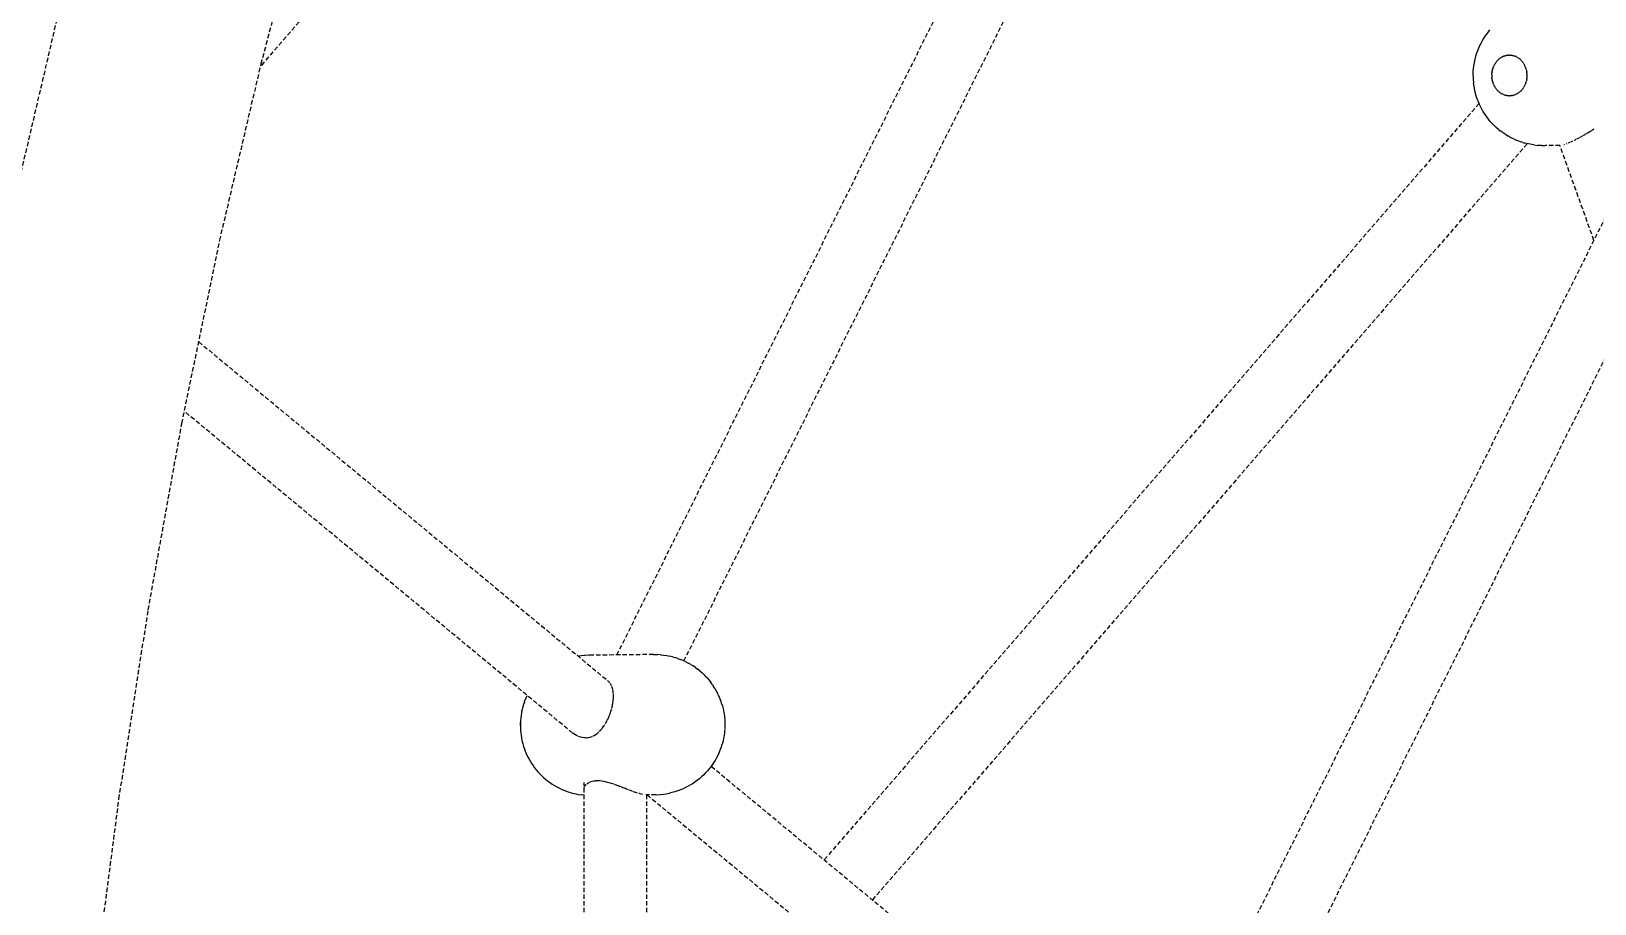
# Model space of a CAD drawing. Header units: millimetres. Extents: x -3308 to 2964, y -3155 to 3173.
# Drawn here: x -280.2 to 168.5, y 702.4 to 952.7 of the extents above; entities that cross this region are included whole.
import ezdxf

# ---------------------------------------------------------------- set-up
doc = ezdxf.new("R2010")
doc.units = ezdxf.units.MM
doc.linetypes.add('HIDDEN', pattern=[1.905, 1.27, -0.635])
for name, color, linetype in [('DIKOM_ЗОНА', 90, 'Continuous'), ('DIKOM_ОБЪЕКТ', 7, 'Continuous'), ('DIKOM_РАЗМЕР_ЗОНА', 7, 'Continuous'), ('DIKOM_РАЗМЕР_ОБЪЕКТА', 7, 'Continuous')]:
    doc.layers.add(name, color=color, linetype=linetype)
doc.styles.add('style1', font='arialbd.ttf', dxfattribs={"width": 0.8})
doc.dimstyles.new('1-50', dxfattribs={"dimtxt": 300, "dimasz": 200, "dimexe": 100, "dimexo": 0, "dimgap": 100, "dimtad": 1, "dimtxsty": 'style1', "dimcen": 200, "dimclrd": 7, "dimclre": 7, "dimclrt": 7, "dimadec": 1, "dimazin": 2, "dimtfac": 1, "dimtmove": 0, "dimatfit": 2, "dimfxl": 0, "dimlwd": 25, "dimlwe": 18, "dimarcsym": 0})

# ---------------------------------------------------------------- blocks, each defined once
blk = doc.blocks.new('*D1')
at = {"layer": 'Defpoints', "color": 0, "transparency": 16777216}
for p in [(365.91, 1765.9), (-1034.53, -984.11), (361.14, -984.11)]:
    blk.add_point(p, dxfattribs=at)
at = {"layer": 'DIKOM_РАЗМЕР_ОБЪЕКТА', "color": 7, "lineweight": 18, "transparency": 16777216}
for p, q in [((365.91, 1765.9), (-1134.53, 1765.9)), ((361.14, -984.11), (-1134.53, -984.11))]:
    blk.add_line(p, q, dxfattribs=at)
at = {"layer": 'DIKOM_РАЗМЕР_ОБЪЕКТА', "color": 7, "lineweight": 25, "transparency": 16777216}
blk.add_line((-1034.53, 1565.9), (-1034.53, -784.11), dxfattribs=at)
at = {"layer": 'DIKOM_РАЗМЕР_ОБЪЕКТА', "color": 7, "transparency": 16777216}
for points in [[(-1067.87, 1565.9), (-1001.2, 1565.9), (-1034.53, 1765.9)], [(-1067.87, -784.11), (-1001.2, -784.11), (-1034.53, -984.11)]]:
    blk.add_solid(points, dxfattribs=at)
at = {"layer": 'DIKOM_РАЗМЕР_ОБЪЕКТА', "color": 7, "transparency": 16777216, "insert": (-1313.23, 390.89), "char_height": 300, "attachment_point": 5, "rotation": 90, "style": 'style1'}
blk.add_mtext('{\\fArial|b0|i0|c204|p34;\\H1.16667x;2750}', dxfattribs=at)
blk = doc.blocks.new('*D2')
at = {"layer": 'Defpoints', "color": 0, "transparency": 16777216}
for p in [(364.38, 3173.33), (-2831.96, -2386.04), (364.38, -2386.04)]:
    blk.add_point(p, dxfattribs=at)
at = {"layer": 'DIKOM_РАЗМЕР_ЗОНА', "color": 7, "lineweight": 18, "transparency": 16777216}
for p, q in [((364.38, 3173.33), (-2931.96, 3173.33)), ((364.38, -2386.04), (-2931.96, -2386.04))]:
    blk.add_line(p, q, dxfattribs=at)
at = {"layer": 'DIKOM_РАЗМЕР_ЗОНА', "color": 7, "lineweight": 25, "transparency": 16777216}
blk.add_line((-2831.96, 2973.33), (-2831.96, -2186.04), dxfattribs=at)
at = {"layer": 'DIKOM_РАЗМЕР_ЗОНА', "color": 7, "transparency": 16777216}
for points in [[(-2865.29, 2973.33), (-2798.62, 2973.33), (-2831.96, 3173.33)], [(-2865.29, -2186.04), (-2798.62, -2186.04), (-2831.96, -2386.04)]]:
    blk.add_solid(points, dxfattribs=at)
at = {"layer": 'DIKOM_РАЗМЕР_ЗОНА', "color": 7, "transparency": 16777216, "insert": (-3110.66, 395.46), "char_height": 300, "attachment_point": 5, "rotation": 90, "style": 'style1'}
blk.add_mtext('{\\fArial|b0|i0|c204|p34;\\H1.16667x;5560}', dxfattribs=at)

msp = doc.modelspace()

# ---------------------------------------------------------------- linework, layer by layer
at = {"layer": 'DIKOM_ЗОНА', "color": 3, "lineweight": 15}
msp.add_lwpolyline([(693.692, -2363.404, 0.3679002), (2964.216, 270.488), (2964.216, 516.8, 0.3679002), (693.692, 3150.693, 0.0687424), (35.058, 3150.693, 0.2995804), (-2457.405, 582.584, 0.0938746), (-2457.817, 210.366, 0.3002322), (35.058, -2363.404, 0.0687424)], format="xyb", close=True, dxfattribs=at)
at = {"layer": 'DIKOM_ОБЪЕКТ', "color": 7, "linetype": 'HIDDEN', "lineweight": 15}
for p, q in [((-112.096, 773.791), (126.098, 1250.181)), ((-92.831, 772.079), (140.69, 1239.112)), ((37.396, 1233.356), (-214.322, 942.695)), ((-214.164, 943.371), (-200.974, 993.419)), ((-284.763, 904.903), (-272.389, 957.622)), ((137.01, 951.139), (137.21, 951.443)), ((137.21, 951.443), (137.827, 952.3)), ((137.827, 952.3), (138.488, 953.113)), ((134.641, 946.227), (134.989, 947.2)), ((134.989, 947.2), (135.074, 947.427)), ((135.074, 947.427), (135.484, 948.404)), ((135.484, 948.404), (135.945, 949.351)), ((135.945, 949.351), (136.454, 950.264)), ((136.454, 950.264), (137.01, 951.139)), ((-226.047, 892.743), (-213.968, 944.203)), ((133.773, 942.145), (133.91, 943.186)), ((133.91, 943.186), (134.101, 944.216)), ((134.101, 944.216), (134.345, 945.23)), ((134.345, 945.23), (134.641, 946.227)), ((139.318, 942.037), (139.398, 942.275)), ((139.398, 942.275), (139.486, 942.508)), ((139.583, 942.736), (139.486, 942.508)), ((139.583, 942.736), (139.689, 942.96)), ((139.689, 942.96), (139.803, 943.178)), ((139.803, 943.178), (139.925, 943.39)), ((140.055, 943.596), (139.925, 943.39)), ((140.055, 943.596), (140.193, 943.795)), ((140.193, 943.795), (140.338, 943.986)), ((140.49, 944.171), (140.338, 943.986)), ((140.49, 944.171), (140.649, 944.348)), ((140.649, 944.348), (140.814, 944.515)), ((140.814, 944.515), (140.985, 944.675)), ((141.162, 944.826), (140.985, 944.675)), ((141.162, 944.826), (141.345, 944.968)), ((141.345, 944.968), (141.534, 945.101)), ((141.534, 945.101), (141.728, 945.224)), ((141.925, 945.337), (141.728, 945.224)), ((141.925, 945.337), (142.127, 945.44)), ((142.127, 945.44), (142.333, 945.533)), ((142.541, 945.615), (142.333, 945.533)), ((142.541, 945.615), (142.752, 945.686)), ((142.752, 945.686), (142.965, 945.747)), ((142.965, 945.747), (143.181, 945.796)), ((143.399, 945.835), (143.181, 945.796)), ((143.399, 945.835), (143.618, 945.863)), ((143.618, 945.863), (143.837, 945.88)), ((144.057, 945.885), (143.837, 945.88)), ((144.057, 945.885), (144.277, 945.88)), ((144.277, 945.88), (144.497, 945.863)), ((144.497, 945.863), (144.715, 945.835)), ((144.933, 945.797), (144.715, 945.835)), ((144.933, 945.797), (145.148, 945.747)), ((145.148, 945.747), (145.362, 945.686)), ((145.362, 945.686), (145.573, 945.615)), ((145.782, 945.533), (145.573, 945.615)), ((145.782, 945.533), (145.987, 945.441)), ((145.987, 945.441), (146.189, 945.338)), ((146.386, 945.225), (146.189, 945.338)), ((146.386, 945.225), (146.58, 945.101)), ((146.58, 945.101), (146.769, 944.969)), ((146.769, 944.969), (146.952, 944.827)), ((147.129, 944.675), (146.952, 944.827)), ((147.129, 944.675), (147.3, 944.516)), ((147.3, 944.516), (147.466, 944.348)), ((147.466, 944.348), (147.625, 944.172)), ((147.777, 943.987), (147.625, 944.172)), ((147.777, 943.987), (147.922, 943.795)), ((147.922, 943.795), (148.059, 943.596)), ((148.19, 943.391), (148.059, 943.596)), ((148.19, 943.391), (148.312, 943.178)), ((148.312, 943.178), (148.426, 942.961)), ((148.426, 942.961), (148.531, 942.737)), ((148.628, 942.509), (148.531, 942.737)), ((148.628, 942.509), (148.717, 942.276)), ((148.717, 942.276), (148.796, 942.038)), ((41.753, 639.559), (190.983, 938.02)), ((133.663, 940.043), (133.691, 941.096)), ((133.663, 940.043), (133.691, 938.99)), ((133.691, 941.096), (133.773, 942.145)), ((133.691, 938.99), (133.773, 937.941)), ((133.91, 936.899), (133.773, 937.941)), ((139.02, 940.297), (139.016, 940.043)), ((139.016, 940.043), (139.02, 939.788)), ((139.02, 940.297), (139.035, 940.55)), ((139.02, 939.788), (139.035, 939.535)), ((139.035, 940.55), (139.058, 940.803)), ((139.058, 939.282), (139.035, 939.535)), ((139.092, 941.054), (139.058, 940.803)), ((139.058, 939.282), (139.092, 939.03)), ((139.092, 941.054), (139.134, 941.304)), ((139.135, 938.78), (139.092, 939.03)), ((139.134, 941.304), (139.186, 941.551)), ((139.187, 938.533), (139.135, 938.78)), ((139.186, 941.551), (139.248, 941.796)), ((139.248, 938.288), (139.187, 938.533)), ((139.318, 942.037), (139.248, 941.796)), ((139.248, 938.288), (139.319, 938.047)), ((139.398, 937.81), (139.319, 938.047)), ((139.487, 937.576), (139.398, 937.81)), ((148.717, 937.811), (148.629, 937.577)), ((148.797, 938.048), (148.717, 937.811)), ((148.867, 941.797), (148.796, 942.038)), ((148.797, 938.048), (148.867, 938.289)), ((148.867, 941.797), (148.928, 941.552)), ((148.929, 938.534), (148.867, 938.289)), ((148.928, 941.552), (148.981, 941.305)), ((148.981, 938.781), (148.929, 938.534)), ((148.981, 941.305), (149.023, 941.055)), ((149.023, 939.031), (148.981, 938.781)), ((149.057, 940.803), (149.023, 941.055)), ((149.023, 939.031), (149.057, 939.282)), ((149.057, 940.803), (149.081, 940.55)), ((149.081, 939.535), (149.057, 939.282)), ((149.081, 940.55), (149.095, 940.297)), ((149.095, 939.788), (149.081, 939.535)), ((149.099, 940.043), (149.095, 940.297)), ((149.099, 940.043), (149.095, 939.788)), ((134.101, 935.869), (133.91, 936.899)), ((134.345, 934.854), (134.101, 935.869)), ((134.641, 933.859), (134.345, 934.854)), ((134.989, 932.886), (134.641, 933.859)), ((139.487, 937.576), (139.584, 937.348)), ((139.689, 937.125), (139.584, 937.348)), ((139.803, 936.907), (139.689, 937.125)), ((139.925, 936.695), (139.803, 936.907)), ((139.925, 936.695), (140.056, 936.489)), ((140.193, 936.29), (140.056, 936.489)), ((140.338, 936.098), (140.193, 936.29)), ((140.338, 936.098), (140.49, 935.913)), ((140.649, 935.737), (140.49, 935.913)), ((140.815, 935.569), (140.649, 935.737)), ((140.986, 935.409), (140.815, 935.569)), ((140.986, 935.409), (141.163, 935.258)), ((141.346, 935.117), (141.163, 935.258)), ((141.535, 934.984), (141.346, 935.117)), ((141.728, 934.861), (141.535, 934.984)), ((141.728, 934.861), (141.927, 934.748)), ((142.128, 934.645), (141.927, 934.748)), ((142.334, 934.552), (142.128, 934.645)), ((142.334, 934.552), (142.542, 934.47)), ((142.753, 934.399), (142.542, 934.47)), ((142.967, 934.339), (142.753, 934.399)), ((143.182, 934.289), (142.967, 934.339)), ((143.182, 934.289), (143.4, 934.25)), ((143.619, 934.222), (143.4, 934.25)), ((143.838, 934.206), (143.619, 934.222)), ((144.058, 934.2), (143.838, 934.206)), ((144.058, 934.2), (144.278, 934.206)), ((144.497, 934.222), (144.278, 934.206)), ((144.716, 934.25), (144.497, 934.222)), ((144.716, 934.25), (144.934, 934.289)), ((145.149, 934.339), (144.934, 934.289)), ((145.363, 934.399), (145.149, 934.339)), ((145.574, 934.471), (145.363, 934.399)), ((145.574, 934.471), (145.783, 934.553)), ((145.988, 934.645), (145.783, 934.553)), ((146.189, 934.748), (145.988, 934.645)), ((146.189, 934.748), (146.388, 934.861)), ((146.581, 934.985), (146.388, 934.861)), ((146.77, 935.118), (146.581, 934.985)), ((146.953, 935.259), (146.77, 935.118)), ((146.953, 935.259), (147.13, 935.41)), ((147.301, 935.57), (147.13, 935.41)), ((147.466, 935.738), (147.301, 935.57)), ((147.625, 935.914), (147.466, 935.738)), ((147.625, 935.914), (147.777, 936.098)), ((147.922, 936.29), (147.777, 936.098)), ((148.06, 936.489), (147.922, 936.29)), ((148.06, 936.489), (148.19, 936.695)), ((148.312, 936.907), (148.19, 936.695)), ((148.426, 937.125), (148.312, 936.907)), ((148.531, 937.349), (148.629, 937.577)), ((135.344, 932.016), (-52.631, 714.961)), ((134.989, 932.886), (135.074, 932.659)), ((135.484, 931.681), (135.074, 932.659)), ((135.945, 930.734), (135.484, 931.681)), ((136.454, 929.822), (135.945, 930.734)), ((137.01, 928.946), (136.454, 929.822)), ((137.01, 928.946), (137.21, 928.643)), ((61.359, 638.517), (206.033, 927.867)), ((137.827, 927.785), (137.21, 928.643)), ((138.488, 926.971), (137.827, 927.785)), ((139.19, 926.206), (138.488, 926.971)), ((139.19, 926.206), (139.492, 925.884)), ((140.25, 925.153), (139.492, 925.884)), ((141.044, 924.475), (140.25, 925.153)), ((141.044, 924.475), (141.424, 924.173)), ((167.685, 924.303), (168.044, 924.524)), ((168.044, 924.524), (168.406, 924.741)), ((149.149, 920.468), (-38.768, 703.476)), ((142.268, 923.541), (141.424, 924.173)), ((143.144, 922.968), (142.268, 923.541)), ((143.144, 922.968), (143.593, 922.702)), ((144.511, 922.184), (143.593, 922.702)), ((145.454, 921.731), (144.511, 922.184)), ((145.454, 921.731), (145.96, 921.51)), ((146.937, 921.12), (145.96, 921.51)), ((147.932, 920.799), (146.937, 921.12)), ((147.932, 920.799), (148.482, 920.634)), ((149.501, 920.381), (148.482, 920.634)), ((150.531, 920.199), (149.501, 920.381)), ((151.108, 920.098), (150.531, 920.199)), ((151.108, 920.098), (152.151, 919.988)), ((153.291, 919.926), (152.151, 919.988)), ((153.291, 919.926), (154.283, 919.926)), ((158.595, 919.926), (154.283, 919.926)), ((168.326, 892.707), (158.562, 919.926)), ((159.684, 920.217), (159.893, 920.281)), ((160.401, 920.462), (160.651, 920.551)), ((160.945, 920.671), (161.227, 920.788)), ((161.227, 920.788), (161.516, 920.903)), ((161.68, 920.981), (161.883, 921.076)), ((161.921, 921.093), (162.258, 921.244)), ((162.649, 921.437), (163.015, 921.619)), ((163.06, 921.64), (163.261, 921.737)), ((163.439, 921.835), (163.812, 922.037)), ((163.855, 922.059), (164.21, 922.244)), ((164.406, 922.358), (164.604, 922.472)), ((164.645, 922.496), (165.013, 922.701)), ((165.211, 922.809), (165.412, 922.932)), ((165.428, 922.943), (165.764, 923.143)), ((165.803, 923.165), (166.158, 923.371)), ((166.263, 923.431), (166.514, 923.589)), ((166.551, 923.611), (166.906, 923.829)), ((166.942, 923.85), (167.298, 924.061)), ((167.376, 924.106), (167.652, 924.283)), ((-236.924, 840.222), (-226.047, 892.743)), ((-232.079, 863.616), (-114.835, 766.492)), ((-124.793, 751.376), (-236.208, 843.679)), ((-246.578, 786.753), (-236.924, 840.222)), ((-254.986, 732.449), (-246.578, 786.753)), ((-122.273, 773.521), (-122.99, 773.426)), ((-121.342, 773.634), (-122.273, 773.521)), ((-120.025, 773.7), (-121.342, 773.634)), ((-101.567, 773.912), (-120.025, 773.7)), ((-101.567, 773.912), (-100.318, 773.892)), ((-99.565, 773.838), (-100.318, 773.892)), ((-99.565, 773.838), (-98.665, 773.754)), ((-98.665, 773.754), (-97.773, 773.606)), ((-97.773, 773.606), (-97.033, 773.475)), ((-96.16, 773.266), (-97.033, 773.475)), ((-96.16, 773.266), (-95.433, 773.06)), ((-94.587, 772.793), (-95.433, 773.06)), ((-94.587, 772.793), (-93.879, 772.514)), ((-93.066, 772.193), (-93.879, 772.514)), ((-92.279, 771.813), (-93.066, 772.193)), ((-92.279, 771.813), (-91.609, 771.474)), ((-90.867, 771.046), (-91.609, 771.474)), ((-90.867, 771.046), (-90.227, 770.648)), ((-89.536, 770.177), (-90.227, 770.648)), ((-89.536, 770.177), (-88.93, 769.726)), ((-88.295, 769.218), (-88.93, 769.726)), ((-88.295, 769.218), (-87.725, 768.721)), ((-87.152, 768.182), (-87.725, 768.721)), ((-87.152, 768.182), (-86.622, 767.648)), ((-86.115, 767.086), (-86.622, 767.648)), ((-114.481, 766.184), (-114.794, 766.456)), ((-114.157, 765.82), (-114.465, 766.167)), ((-113.868, 765.402), (-114.018, 765.618)), ((-113.639, 764.965), (-113.868, 765.402)), ((-113.433, 764.457), (-113.541, 764.725)), ((-113.278, 763.911), (-113.423, 764.428)), ((-113.162, 763.321), (-113.253, 763.786)), ((-113.116, 762.865), (-113.158, 763.284)), ((-86.115, 767.086), (-85.628, 766.522)), ((-85.628, 766.522), (-85.162, 765.907)), ((-84.746, 765.358), (-85.162, 765.907)), ((-84.746, 765.358), (-84.324, 764.727)), ((-83.983, 764.175), (-84.324, 764.727)), ((-83.983, 764.175), (-83.606, 763.536)), ((-83.606, 763.536), (-83.253, 762.859)), ((-83.007, 762.35), (-83.253, 762.859)), ((-139.081, 758.893), (-139.259, 758.173)), ((-138.877, 759.592), (-139.081, 758.893)), ((-138.647, 760.27), (-138.877, 759.592)), ((-138.647, 760.27), (-138.468, 760.737)), ((-138.198, 761.433), (-138.468, 760.737)), ((-137.903, 762.1), (-138.198, 761.433)), ((-113.777, 757.691), (-113.574, 758.406)), ((-113.536, 758.569), (-113.389, 759.166)), ((-113.378, 759.216), (-113.303, 759.644)), ((-113.297, 759.677), (-113.247, 759.922)), ((-113.239, 759.971), (-113.147, 760.65)), ((-113.14, 760.766), (-113.086, 761.356)), ((-113.07, 762.042), (-113.094, 762.658)), ((-113.085, 761.402), (-113.08, 761.784)), ((-113.079, 761.829), (-113.07, 762.042)), ((-83.007, 762.35), (-82.7, 761.679)), ((-82.7, 761.679), (-82.417, 760.977)), ((-82.417, 760.977), (-82.161, 760.248)), ((-82.028, 759.847), (-82.161, 760.248)), ((-82.028, 759.847), (-81.814, 759.142)), ((-81.814, 759.142), (-81.627, 758.416)), ((-81.627, 758.416), (-81.468, 757.671)), ((-139.796, 753.57), (-139.746, 754.369)), ((-139.746, 754.369), (-139.796, 753.57)), ((-139.783, 754.297), (-139.796, 753.57)), ((-139.744, 755.02), (-139.783, 754.297)), ((-139.68, 755.738), (-139.744, 755.02)), ((-139.589, 756.448), (-139.68, 755.738)), ((-139.473, 757.146), (-139.589, 756.448)), ((-139.331, 757.832), (-139.473, 757.146)), ((-139.331, 757.832), (-139.259, 758.173)), ((-115.765, 753.464), (-115.521, 753.854)), ((-115.358, 754.108), (-114.994, 754.749)), ((-114.974, 754.785), (-114.847, 755.051)), ((-114.798, 755.154), (-114.641, 755.456)), ((-114.623, 755.494), (-114.321, 756.187)), ((-114.279, 756.303), (-114.03, 756.931)), ((-114.03, 756.931), (-113.882, 757.391)), ((-113.866, 757.442), (-113.794, 757.644)), ((-81.468, 757.671), (-81.336, 756.913)), ((-81.336, 756.913), (-81.233, 756.143)), ((-81.218, 755.99), (-81.15, 755.267)), ((-81.15, 755.267), (-81.108, 754.539)), ((-81.108, 754.539), (-81.094, 753.809)), ((-139.796, 753.569), (-139.783, 752.842)), ((-139.783, 752.842), (-139.743, 752.116)), ((-139.743, 752.116), (-139.677, 751.396)), ((-139.677, 751.396), (-139.586, 750.683)), ((-139.586, 750.683), (-139.469, 749.98)), ((-139.469, 749.98), (-139.327, 749.289)), ((-124.249, 750.989), (-124.772, 751.36)), ((-123.692, 750.669), (-124.128, 750.92)), ((-123.254, 750.472), (-123.692, 750.669)), ((-122.562, 750.223), (-123.123, 750.412)), ((-121.981, 750.094), (-122.542, 750.218)), ((-121.402, 750.031), (-121.961, 750.091)), ((-120.851, 750.035), (-121.402, 750.031)), ((-120.83, 750.034), (-120.291, 750.099)), ((-120.27, 750.103), (-119.735, 750.23)), ((-119.715, 750.236), (-119.188, 750.427)), ((-118.996, 750.521), (-118.649, 750.686)), ((-118.648, 750.685), (-118.14, 750.994)), ((-118.12, 751.006), (-117.628, 751.376)), ((-117.6, 751.401), (-117.293, 751.681)), ((-117.114, 751.838), (-116.655, 752.315)), ((-116.635, 752.339), (-116.39, 752.64)), ((-116.39, 752.64), (-116.227, 752.84)), ((-116.202, 752.869), (-115.787, 753.435)), ((-81.464, 749.926), (-81.623, 749.188)), ((-81.333, 750.679), (-81.464, 749.926)), ((-81.231, 751.446), (-81.333, 750.679)), ((-81.158, 752.222), (-81.231, 751.446)), ((-81.108, 753.078), (-81.148, 752.352)), ((-81.094, 753.808), (-81.108, 753.078)), ((-139.327, 749.289), (-139.255, 748.981)), ((-139.255, 748.981), (-139.075, 748.254)), ((-139.075, 748.254), (-138.87, 747.547)), ((-138.87, 747.547), (-138.641, 746.86)), ((-138.641, 746.86), (-138.387, 746.198)), ((-138.387, 746.198), (-138.19, 745.718)), ((-138.19, 745.718), (-137.894, 745.039)), ((-137.894, 745.039), (-137.575, 744.391)), ((-82.917, 745.433), (-83.243, 744.733)), ((-82.692, 745.93), (-82.917, 745.433)), ((-82.41, 746.621), (-82.692, 745.93)), ((-82.155, 747.34), (-82.41, 746.621)), ((-82.022, 747.772), (-82.155, 747.34)), ((-81.809, 748.469), (-82.022, 747.772)), ((-81.623, 749.188), (-81.809, 748.469)), ((-137.575, 744.391), (-137.279, 743.859)), ((-137.279, 743.859), (-136.916, 743.208)), ((-136.916, 743.208), (-136.531, 742.593)), ((-136.531, 742.593), (-136.136, 742.027)), ((-136.136, 742.027), (-135.709, 741.422)), ((-135.709, 741.422), (-135.261, 740.861)), ((-135.261, 740.861), (-134.769, 740.278)), ((-86.1, 740.516), (-86.608, 739.946)), ((-85.615, 741.079), (-86.1, 740.516)), ((-85.149, 741.675), (-85.615, 741.079)), ((-84.734, 742.251), (-85.149, 741.675)), ((43.624, 635.219), (-85.048, 741.816)), ((-84.313, 742.866), (-84.734, 742.251)), ((-83.916, 743.524), (-84.313, 742.866)), ((-83.596, 744.07), (-83.916, 743.524)), ((-83.243, 744.733), (-83.596, 744.07)), ((-134.769, 740.278), (-134.28, 739.739)), ((-134.28, 739.739), (-133.717, 739.18)), ((-133.717, 739.18), (-133.189, 738.67)), ((-133.189, 738.67), (-132.56, 738.14)), ((-132.56, 738.14), (-131.994, 737.668)), ((-131.994, 737.668), (-131.413, 737.254)), ((-131.413, 737.254), (-130.705, 736.748)), ((-130.705, 736.748), (-129.959, 736.299)), ((-129.959, 736.299), (-129.329, 735.923)), ((-129.329, 735.923), (-128.533, 735.523)), ((-121.49, 425.682), (-121.491, 737.157)), ((-121.466, 735.687), (-121.392, 735.935)), ((-121.336, 736.064), (-121.233, 736.27)), ((-121.229, 736.275), (-121.031, 736.523)), ((-121.017, 736.541), (-120.855, 736.704)), ((-120.75, 736.807), (-120.436, 737.036)), ((-120.431, 737.039), (-120.181, 737.172)), ((-120.061, 737.243), (-119.65, 737.418)), ((-119.553, 737.445), (-119.189, 737.551)), ((-119.182, 737.552), (-118.689, 737.642)), ((-118.682, 737.643), (-118.154, 737.692)), ((-117.587, 737.699), (-118.146, 737.692)), ((-116.994, 737.666), (-117.58, 737.699)), ((-116.447, 737.602), (-116.986, 737.665)), ((-115.747, 737.482), (-116.381, 737.593)), ((-115.078, 737.328), (-115.738, 737.48)), ((-114.747, 737.235), (-115.069, 737.326)), ((-114.388, 737.145), (-114.746, 737.234)), ((-113.988, 737.028), (-114.378, 737.143)), ((-113.68, 736.938), (-113.988, 737.028)), ((-112.956, 736.694), (-113.669, 736.935)), ((-112.297, 736.464), (-112.757, 736.618)), ((-111.485, 736.164), (-112.21, 736.435)), ((-111.213, 736.053), (-111.472, 736.159)), ((-110.887, 735.936), (-111.213, 736.052)), ((-110.025, 735.603), (-110.738, 735.883)), ((-91.592, 736.118), (-92.364, 735.723)), ((-90.936, 736.5), (-91.592, 736.118)), ((-90.21, 736.942), (-90.936, 736.5)), ((-89.587, 737.382), (-90.21, 736.942)), ((-88.914, 737.863), (-89.587, 737.382)), ((-88.326, 738.354), (-88.914, 737.863)), ((-87.71, 738.87), (-88.326, 738.354)), ((-87.161, 739.404), (-87.71, 738.87)), ((-86.608, 739.946), (-87.161, 739.404)), ((-262.13, 677.427), (-254.986, 732.449)), ((-128.533, 735.523), (-127.876, 735.204)), ((-127.876, 735.204), (-127.038, 734.859)), ((-127.038, 734.859), (-126.358, 734.601)), ((-126.358, 734.601), (-125.485, 734.316)), ((-125.485, 734.316), (-124.787, 734.124)), ((-124.787, 734.124), (-123.885, 733.901)), ((-123.885, 733.901), (-123.174, 733.779)), ((-123.174, 733.779), (-122.252, 733.621)), ((-121.491, 733.547), (-122.252, 733.621)), ((-109.647, 735.454), (-109.883, 735.542)), ((-109.308, 735.328), (-109.647, 735.454)), ((-108.718, 735.089), (-109.294, 735.323)), ((-107.932, 734.797), (-108.533, 735.023)), ((-107.679, 734.694), (-107.917, 734.791)), ((-107.29, 734.563), (-107.533, 734.645)), ((-106.741, 734.361), (-107.276, 734.558)), ((-106.129, 734.165), (-106.623, 734.325)), ((-105.611, 734.006), (-105.822, 734.063)), ((-105.199, 733.88), (-105.598, 734.002)), ((-104.7, 733.765), (-105.115, 733.863)), ((-100.86, 733.671), (-103.739, 733.638)), ((-103.495, 425.682), (-103.495, 734.088)), ((-103.39, 733.642), (32.175, 621.339)), ((-100.86, 733.671), (-99.545, 733.736)), ((-99.545, 733.736), (-98.645, 733.842)), ((-98.645, 733.842), (-97.899, 733.945)), ((-97.899, 733.945), (-97.013, 734.112)), ((-96.278, 734.293), (-97.013, 734.112)), ((-95.414, 734.521), (-96.278, 734.293)), ((-94.567, 734.809), (-95.414, 734.521)), ((-93.86, 735.06), (-94.567, 734.809)), ((-93.047, 735.403), (-93.86, 735.06)), ((-92.364, 735.723), (-93.047, 735.403))]:
    msp.add_line(p, q, dxfattribs=at)

# ---------------------------------------------------------------- dimensions: what is measured, and where the dimension line sits
at = {"layer": 'DIKOM_РАЗМЕР_ЗОНА'}
dim = msp.add_linear_dim(base=(-2831.956, -2386.042), p1=(364.375, 3173.331), p2=(364.375, -2386.042), angle=90, text='{\\fArial|b0|i0|c204|p34;\\H1.16667x;5560}', dimstyle='1-50', dxfattribs=at)
dim.commit()
dim.dimension.update_dxf_attribs({"geometry": '*D2', "text_midpoint": (-2831.956, 395.462), "dimtype": 160})
at = {"layer": 'DIKOM_РАЗМЕР_ОБЪЕКТА'}
dim = msp.add_linear_dim(base=(-1034.533, -984.114), p1=(365.907, 1765.9), p2=(361.142, -984.114), angle=90, text='{\\fArial|b0|i0|c204|p34;\\H1.16667x;2750}', dimstyle='1-50', dxfattribs=at)
dim.commit()
dim.dimension.update_dxf_attribs({"geometry": '*D1', "text_midpoint": (-1313.234, 390.893)})

doc.saveas('drawing.dxf')
